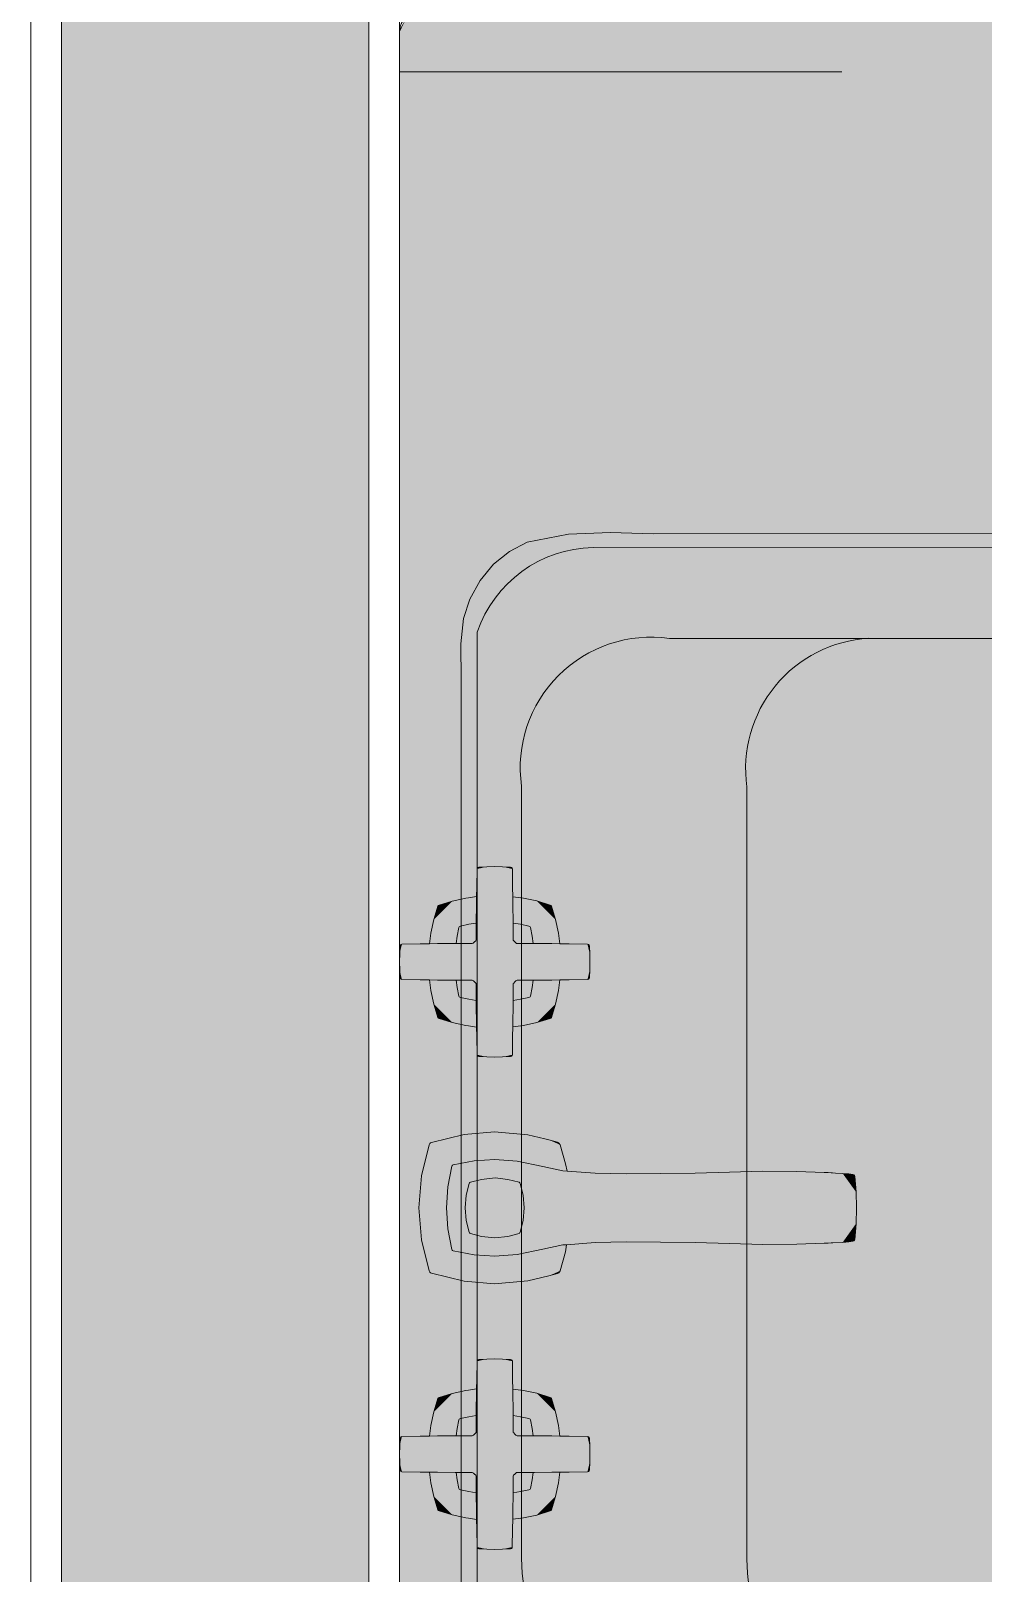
# Model space of a CAD drawing. Header units: inches. Extents: x 99 to 12024, y -5408 to 2559.
# Drawn here: x 8115.12 to 8130.62, y -5351.76 to -5326.65 of the extents above; entities that cross this region are included whole.
import ezdxf

# ---------------------------------------------------------------- set-up
doc = ezdxf.new("R2010")
doc.units = ezdxf.units.IN
doc.header["$LTSCALE"] = 96
doc.header["$MEASUREMENT"] = 0
doc.linetypes.add('Dot', pattern=[0.15, 0.075, -0.075])
for name, color, linetype, lineweight, true_color in [('Cabinets_  Base', 7, 'Dot', 5, 0xd4b6b5), ('Cabinets_ Countertops', 7, 'Continuous', 5, 0x804040), ('CAD_  Default', 7, 'Continuous', 18, 0x000000)]:
    doc.layers.add(name, color=color, linetype=linetype, lineweight=lineweight, true_color=true_color)
doc.layers.add('Fixtures_ Interior', color=231, linetype='Continuous', lineweight=0)
doc.layers.add('Walls_  Normal', color=6, linetype='Continuous', lineweight=13)

# ---------------------------------------------------------------- blocks, each defined once
blk = doc.blocks.new('K-19022-3  Park Falls Utility Sink CAD BLOCK')
at = {"layer": 'Fixtures_ Interior', "color": 17, "lineweight": 0, "true_color": 0x804040, "transparency": 33554687}
blk.add_lwpolyline([(-8.106, 21.982), (8.106, 21.982), (8.701, 21.986), (9.113, 21.943), (9.429, 21.841), (9.734, 21.675), (9.999, 21.454), (10.206, 21.197), (10.357, 20.906), (10.489, 20.237), (10.514, 19.551), (10.493, 18.86), (10.497, 2.167)], dxfattribs=at)
blk.add_lwpolyline([(6.38, 21, -0.498732), (8.787, 18.594), (8.787, 3.748, -0.472781), (6.417, 1.378), (-6.319, 1.378, -0.363053), (-8.688, 3.748), (-8.688, 18.594, -0.407539), (-6.213, 21)], format="xyb", close=True, dxfattribs=at)
blk.add_lwpolyline([(-8.679, 15.211, -0.374246), (-6.228, 17.333), (6.365, 17.333, -0.437782), (8.789, 15.351)], format="xyb", dxfattribs=at)
at = {"layer": 'Fixtures_ Interior', "color": 7, "lineweight": 0, "true_color": 0xffffff, "transparency": 33554687}
for points in [[(-10.493, 18.86), (-8.106, 21.982), (-10.493, 18.86), (10.493, 18.86)], [(-8.106, 21.982), (8.106, 21.982), (-8.106, 21.982), (10.493, 18.86)], [(8.701, 21.986), (10.489, 20.237), (8.701, 21.986), (8.106, 21.982)], [(8.106, 21.982), (10.489, 20.237), (8.106, 21.982), (10.514, 19.551)], [(10.514, 19.551), (10.493, 18.86), (10.514, 19.551), (8.106, 21.982)], [(9.113, 21.943), (10.489, 20.237), (9.113, 21.943), (8.701, 21.986)], [(9.429, 21.841), (10.489, 20.237), (9.429, 21.841), (9.113, 21.943)], [(9.429, 21.841), (9.734, 21.675), (9.429, 21.841), (10.357, 20.906)], [(10.357, 20.906), (10.489, 20.237), (10.357, 20.906), (9.429, 21.841)], [(9.734, 21.675), (9.999, 21.454), (9.734, 21.675), (10.357, 20.906)], [(9.999, 21.454), (10.206, 21.197), (9.999, 21.454), (10.357, 20.906)], [(-10.493, 18.86), (10.493, 18.86), (-10.493, 18.86), (-10.495, 2.554)], [(-10.495, 2.554), (10.493, 18.86), (-10.495, 2.554), (8.106, 0.004)], [(10.497, 2.167), (8.106, 0.004), (10.497, 2.167), (10.493, 18.86)]]:
    blk.add_solid(points, dxfattribs=at)
blk = doc.blocks.new('K-16232-3  Margaux Widespread Bathroom Sink Faucet')
at = {"layer": 'Fixtures_ Interior', "color": 17, "lineweight": 0, "true_color": 0x804040, "transparency": 33554687}
for points in [[(-2.489, 6.167), (-2.474, 6.163), (-2.464, 6.153), (-2.459, 6.138), (-2.453, 6.009), (-2.45, 5.88), (-2.453, 5.752), (-2.459, 5.622), (-2.464, 5.608), (-2.474, 5.598), (-2.489, 5.593), (-2.785, 5.589), (-2.94, 5.586), (-2.962, 5.413), (-3.01, 5.193), (-3.077, 4.978), (-3.081, 4.97), (-3.087, 4.964), (-3.095, 4.959), (-3.312, 4.893), (-3.531, 4.845), (-3.703, 4.822), (-3.706, 4.668), (-3.71, 4.372), (-3.715, 4.357), (-3.725, 4.347), (-3.739, 4.342), (-3.869, 4.336), (-3.997, 4.333), (-4.126, 4.336), (-4.255, 4.342), (-4.27, 4.347), (-4.28, 4.357), (-4.284, 4.372), (-4.289, 4.668), (-4.291, 4.822), (-4.465, 4.845), (-4.684, 4.893), (-4.901, 4.959), (-4.909, 4.964), (-4.915, 4.97), (-4.919, 4.978), (-4.986, 5.193), (-5.034, 5.413), (-5.056, 5.587), (-5.21, 5.589), (-5.506, 5.594), (-5.521, 5.598), (-5.531, 5.608), (-5.536, 5.623), (-5.542, 5.752), (-5.545, 5.881), (-5.542, 6.009), (-5.536, 6.139), (-5.531, 6.153), (-5.521, 6.163), (-5.506, 6.168), (-5.21, 6.172), (-5.057, 6.175), (-5.039, 6.305), (-5.034, 6.349), (-4.985, 6.569), (-4.919, 6.784), (-4.915, 6.792), (-4.909, 6.799), (-4.9, 6.803), (-4.684, 6.869), (-4.463, 6.917), (-4.292, 6.94), (-4.289, 7.093), (-4.285, 7.389), (-4.28, 7.404), (-4.27, 7.414), (-4.256, 7.419), (-4.126, 7.425), (-3.998, 7.428), (-3.869, 7.425), (-3.74, 7.419), (-3.725, 7.414), (-3.715, 7.404), (-3.711, 7.389), (-3.706, 7.093), (-3.704, 6.94), (-3.533, 6.917), (-3.312, 6.869), (-3.095, 6.803), (-3.087, 6.799), (-3.081, 6.792), (-3.077, 6.784), (-3.011, 6.569), (-2.962, 6.349), (-2.957, 6.305), (-2.939, 6.174), (-2.785, 6.172)], [(2.939, 6.174), (2.957, 6.305), (2.962, 6.349), (3.011, 6.569), (3.077, 6.784), (3.081, 6.792), (3.087, 6.798), (3.095, 6.803), (3.312, 6.869), (3.533, 6.917), (3.704, 6.939), (3.706, 7.092), (3.711, 7.389), (3.715, 7.403), (3.725, 7.413), (3.74, 7.418), (3.869, 7.425), (3.998, 7.427), (4.126, 7.425), (4.256, 7.418), (4.27, 7.413), (4.28, 7.403), (4.285, 7.389), (4.289, 7.092), (4.292, 6.94), (4.463, 6.917), (4.684, 6.869), (4.9, 6.803), (4.909, 6.798), (4.915, 6.792), (4.919, 6.784), (4.985, 6.569), (5.034, 6.349), (5.039, 6.305), (5.057, 6.174), (5.21, 6.172), (5.506, 6.168), (5.521, 6.163), (5.531, 6.153), (5.536, 6.138), (5.542, 6.009), (5.545, 5.881), (5.542, 5.752), (5.536, 5.623), (5.531, 5.608), (5.521, 5.598), (5.506, 5.593), (5.21, 5.589), (5.056, 5.587), (5.034, 5.413), (4.986, 5.193), (4.919, 4.978), (4.915, 4.97), (4.909, 4.964), (4.901, 4.959), (4.684, 4.892), (4.465, 4.845), (4.291, 4.822), (4.289, 4.668), (4.284, 4.372), (4.28, 4.357), (4.27, 4.347), (4.255, 4.342), (4.126, 4.335), (3.997, 4.333), (3.869, 4.335), (3.739, 4.342), (3.725, 4.347), (3.715, 4.357), (3.71, 4.372), (3.706, 4.668), (3.703, 4.822), (3.531, 4.845), (3.312, 4.892), (3.095, 4.959), (3.087, 4.964), (3.081, 4.97), (3.077, 4.978), (3.01, 5.193), (2.962, 5.413), (2.94, 5.586), (2.785, 5.589), (2.489, 5.593), (2.474, 5.598), (2.464, 5.607), (2.459, 5.622), (2.453, 5.751), (2.45, 5.88), (2.453, 6.009), (2.459, 6.138), (2.464, 6.153), (2.474, 6.163), (2.489, 6.167), (2.785, 6.172)], [(-0.713, 4.732), (-1.022, 4.817), (-1.053, 4.839), (-1.062, 4.857), (-1.103, 4.999), (-1.183, 5.343), (-1.23, 5.881), (-1.19, 6.376), (-1.061, 6.906), (-1.052, 6.923), (-1.04, 6.935), (-1.022, 6.945), (-0.519, 7.07), (0.002, 7.113), (0.523, 7.07), (1.027, 6.945), (1.045, 6.935), (1.057, 6.923), (1.066, 6.906), (1.195, 6.376), (1.235, 5.881), (1.188, 5.343), (1.124, 5.067), (1.108, 4.999), (1.067, 4.857), (1.058, 4.839), (1.049, 4.83), (1.027, 4.817), (0.718, 4.732), (0.6, 4.703), (0.565, 4.248), (0.555, 3.74), (0.559, 3.184), (0.568, 2.623), (0.583, 2.066), (0.598, 1.521), (0.593, 0.969), (0.576, 0.525), (0.574, 0.459), (0.571, 0.409), (0.57, 0.387), (0.568, 0.341), (0.561, 0.224), (0.554, 0.126), (0.542, 0.057), (0.537, 0.043), (0.528, 0.033), (0.514, 0.028), (0.26, 0.007), (0.002, 0), (-0.255, 0.007), (-0.509, 0.028), (-0.523, 0.033), (-0.532, 0.043), (-0.537, 0.057), (-0.549, 0.126), (-0.558, 0.224), (-0.565, 0.383), (-0.566, 0.409), (-0.569, 0.459), (-0.572, 0.525), (-0.588, 0.969), (-0.592, 1.521), (-0.579, 2.066), (-0.563, 2.623), (-0.554, 3.184), (-0.551, 3.74), (-0.56, 4.248), (-0.596, 4.715)], [(0.417, 6.276), (0.465, 6.093), (0.488, 5.874), (0.465, 5.668), (0.417, 5.485), (0.413, 5.477), (0.406, 5.47), (0.397, 5.466), (0.208, 5.417), (0.002, 5.399), (-0.203, 5.417), (-0.393, 5.466), (-0.401, 5.47), (-0.406, 5.475), (-0.413, 5.485), (-0.461, 5.668), (-0.484, 5.876), (-0.461, 6.093), (-0.413, 6.276), (-0.407, 6.286), (-0.401, 6.291), (-0.393, 6.296), (-0.203, 6.345), (0.002, 6.363), (0.208, 6.345), (0.397, 6.296), (0.406, 6.291), (0.413, 6.286)]]:
    blk.add_lwpolyline(points, close=True, dxfattribs=at)
for points in [[(-5.057, 6.175), (-4.926, 6.176), (-4.642, 6.179), (-4.362, 6.179), (-4.351, 6.182), (-4.341, 6.189), (-4.323, 6.206), (-4.306, 6.224), (-4.299, 6.234), (-4.296, 6.245), (-4.296, 6.525), (-4.293, 6.809), (-4.292, 6.94)], [(-3.704, 6.94), (-3.702, 6.809), (-3.699, 6.525), (-3.699, 6.245), (-3.696, 6.234), (-3.689, 6.224), (-3.672, 6.206), (-3.654, 6.189), (-3.644, 6.182), (-3.633, 6.18), (-3.353, 6.18), (-2.939, 6.174)], [(3.704, 6.939), (3.702, 6.809), (3.699, 6.525), (3.699, 6.245), (3.696, 6.234), (3.689, 6.224), (3.672, 6.206), (3.654, 6.188), (3.644, 6.182), (3.633, 6.179), (3.353, 6.179), (2.939, 6.174)], [(5.057, 6.174), (4.926, 6.176), (4.642, 6.179), (4.362, 6.179), (4.351, 6.181), (4.341, 6.189), (4.323, 6.206), (4.306, 6.223), (4.299, 6.233), (4.296, 6.245), (4.296, 6.525), (4.293, 6.809), (4.292, 6.94)], [(-0.596, 4.715), (-0.601, 4.774), (-0.667, 5.1), (-0.757, 5.517), (-0.783, 5.877), (-0.76, 6.216), (-0.696, 6.555), (-0.691, 6.565), (-0.684, 6.573), (-0.674, 6.578), (-0.339, 6.643), (0.002, 6.665), (0.344, 6.642), (0.679, 6.578), (0.689, 6.573), (0.696, 6.565), (0.701, 6.555), (0.765, 6.216), (0.787, 5.877), (0.762, 5.517), (0.672, 5.1), (0.606, 4.774), (0.6, 4.703)], [(-4.625, 6.179), (-4.607, 6.3), (-4.578, 6.438), (-4.573, 6.449), (-4.565, 6.457), (-4.554, 6.462), (-4.415, 6.491), (-4.296, 6.508)], [(-3.371, 6.18), (-3.389, 6.3), (-3.418, 6.438), (-3.423, 6.449), (-3.431, 6.457), (-3.442, 6.462), (-3.581, 6.491), (-3.699, 6.508)], [(3.371, 6.179), (3.389, 6.3), (3.418, 6.438), (3.423, 6.449), (3.431, 6.457), (3.442, 6.462), (3.581, 6.49), (3.699, 6.508)], [(4.625, 6.179), (4.607, 6.3), (4.578, 6.438), (4.573, 6.449), (4.565, 6.457), (4.554, 6.462), (4.415, 6.49), (4.296, 6.508)], [(-4.291, 4.822), (-4.293, 4.952), (-4.296, 5.236), (-4.296, 5.516), (-4.298, 5.527), (-4.305, 5.537), (-4.323, 5.555), (-4.341, 5.573), (-4.351, 5.58), (-4.362, 5.582), (-4.642, 5.582), (-4.926, 5.585), (-5.056, 5.587)], [(-4.625, 5.582), (-4.607, 5.462), (-4.578, 5.324), (-4.573, 5.313), (-4.565, 5.305), (-4.554, 5.3), (-4.415, 5.271), (-4.296, 5.253)], [(-2.94, 5.586), (-3.353, 5.582), (-3.633, 5.582), (-3.644, 5.579), (-3.654, 5.572), (-3.672, 5.555), (-3.689, 5.537), (-3.696, 5.527), (-3.699, 5.516), (-3.699, 5.236), (-3.702, 4.952), (-3.703, 4.822)], [(-3.371, 5.582), (-3.389, 5.462), (-3.418, 5.324), (-3.423, 5.313), (-3.431, 5.305), (-3.442, 5.3), (-3.581, 5.271), (-3.699, 5.253)], [(2.94, 5.586), (3.353, 5.582), (3.633, 5.582), (3.644, 5.579), (3.654, 5.572), (3.672, 5.555), (3.689, 5.537), (3.696, 5.527), (3.699, 5.515), (3.699, 5.235), (3.702, 4.951), (3.703, 4.822)], [(3.371, 5.582), (3.389, 5.462), (3.418, 5.324), (3.423, 5.313), (3.431, 5.305), (3.442, 5.3), (3.581, 5.271), (3.699, 5.253)], [(4.291, 4.822), (4.293, 4.951), (4.296, 5.235), (4.296, 5.515), (4.298, 5.527), (4.305, 5.537), (4.323, 5.555), (4.341, 5.572), (4.351, 5.58), (4.362, 5.582), (4.642, 5.582), (4.926, 5.585), (5.056, 5.587)], [(4.625, 5.582), (4.607, 5.462), (4.578, 5.324), (4.573, 5.313), (4.565, 5.305), (4.554, 5.3), (4.415, 5.271), (4.296, 5.253)]]:
    blk.add_lwpolyline(points, dxfattribs=at)
at = {"layer": 'Fixtures_ Interior', "color": 7, "lineweight": 0, "true_color": 0xffffff, "transparency": 33554687}
for points in [[(-4.126, 7.425), (-3.998, 7.428), (-4.126, 7.425), (-4.289, 7.093)], [(-3.998, 7.428), (-3.706, 7.093), (-3.998, 7.428), (-4.289, 7.093)], [(-4.285, 7.389), (-4.126, 7.425), (-4.285, 7.389), (-4.289, 7.093)], [(-4.256, 7.419), (-4.126, 7.425), (-4.256, 7.419), (-4.285, 7.389)], [(-4.285, 7.389), (-4.27, 7.414), (-4.285, 7.389), (-4.256, 7.419)], [(-4.28, 7.404), (-4.27, 7.414), (-4.28, 7.404), (-4.285, 7.389)], [(-3.869, 7.425), (-3.706, 7.093), (-3.869, 7.425), (-3.998, 7.428)], [(-3.869, 7.425), (-3.711, 7.389), (-3.869, 7.425), (-3.706, 7.093)], [(-3.74, 7.419), (-3.711, 7.389), (-3.74, 7.419), (-3.869, 7.425)], [(-3.725, 7.414), (-3.711, 7.389), (-3.725, 7.414), (-3.74, 7.419)], [(-3.715, 7.404), (-3.711, 7.389), (-3.715, 7.404), (-3.725, 7.414)], [(3.869, 7.425), (3.998, 7.427), (3.869, 7.425), (3.706, 7.092)], [(3.998, 7.427), (4.289, 7.092), (3.998, 7.427), (3.706, 7.092)], [(3.711, 7.389), (3.869, 7.425), (3.711, 7.389), (3.706, 7.092)], [(3.74, 7.418), (3.869, 7.425), (3.74, 7.418), (3.711, 7.389)], [(3.711, 7.389), (3.725, 7.413), (3.711, 7.389), (3.74, 7.418)], [(3.715, 7.403), (3.725, 7.413), (3.715, 7.403), (3.711, 7.389)], [(4.126, 7.425), (4.289, 7.092), (4.126, 7.425), (3.998, 7.427)], [(4.126, 7.425), (4.285, 7.389), (4.126, 7.425), (4.289, 7.092)], [(4.256, 7.418), (4.285, 7.389), (4.256, 7.418), (4.126, 7.425)], [(4.27, 7.413), (4.285, 7.389), (4.27, 7.413), (4.256, 7.418)], [(4.28, 7.403), (4.285, 7.389), (4.28, 7.403), (4.27, 7.413)], [(-4.289, 7.093), (-3.706, 7.093), (-4.289, 7.093), (-4.292, 6.94)], [(-3.706, 7.093), (-3.704, 6.94), (-3.706, 7.093), (-4.292, 6.94)], [(-1.19, 6.376), (0.002, 7.113), (-1.19, 6.376), (-1.23, 5.881)], [(0.002, 7.113), (1.235, 5.881), (0.002, 7.113), (-1.23, 5.881)], [(-0.519, 7.07), (0.002, 7.113), (-0.519, 7.07), (-1.19, 6.376)], [(-1.19, 6.376), (-1.061, 6.906), (-1.19, 6.376), (-0.519, 7.07)], [(-1.061, 6.906), (-1.022, 6.945), (-1.061, 6.906), (-0.519, 7.07)], [(0.523, 7.07), (1.195, 6.376), (0.523, 7.07), (0.002, 7.113)], [(1.195, 6.376), (1.235, 5.881), (1.195, 6.376), (0.002, 7.113)], [(0.523, 7.07), (1.027, 6.945), (0.523, 7.07), (1.066, 6.906)], [(1.066, 6.906), (1.195, 6.376), (1.066, 6.906), (0.523, 7.07)], [(3.704, 6.939), (3.706, 7.092), (3.704, 6.939), (4.292, 6.94)], [(3.706, 7.092), (4.289, 7.092), (3.706, 7.092), (4.292, 6.94)], [(-5.039, 6.305), (-4.292, 6.94), (-5.039, 6.305), (-5.057, 6.175)], [(-5.057, 6.175), (-4.292, 6.94), (-5.057, 6.175), (-2.939, 6.174)], [(-4.463, 6.917), (-4.292, 6.94), (-4.463, 6.917), (-5.039, 6.305)], [(-5.034, 6.349), (-4.463, 6.917), (-5.034, 6.349), (-5.039, 6.305)], [(-4.684, 6.869), (-4.463, 6.917), (-4.684, 6.869), (-5.034, 6.349)], [(-4.985, 6.569), (-4.684, 6.869), (-4.985, 6.569), (-5.034, 6.349)], [(-4.919, 6.784), (-4.684, 6.869), (-4.919, 6.784), (-4.985, 6.569)], [(-4.9, 6.803), (-4.684, 6.869), (-4.9, 6.803), (-4.919, 6.784)], [(-4.919, 6.784), (-4.915, 6.792), (-4.919, 6.784), (-4.9, 6.803)], [(-4.915, 6.792), (-4.909, 6.799), (-4.915, 6.792), (-4.9, 6.803)], [(-4.292, 6.94), (-3.704, 6.94), (-4.292, 6.94), (-2.939, 6.174)], [(-3.533, 6.917), (-2.957, 6.305), (-3.533, 6.917), (-3.704, 6.94)], [(-3.704, 6.94), (-2.957, 6.305), (-3.704, 6.94), (-2.939, 6.174)], [(-3.312, 6.869), (-2.962, 6.349), (-3.312, 6.869), (-3.533, 6.917)], [(-2.962, 6.349), (-2.957, 6.305), (-2.962, 6.349), (-3.533, 6.917)], [(-3.011, 6.569), (-2.962, 6.349), (-3.011, 6.569), (-3.312, 6.869)], [(-3.095, 6.803), (-3.077, 6.784), (-3.095, 6.803), (-3.312, 6.869)], [(-3.312, 6.869), (-3.077, 6.784), (-3.312, 6.869), (-3.011, 6.569)], [(-3.095, 6.803), (-3.087, 6.799), (-3.095, 6.803), (-3.081, 6.792)], [(-3.081, 6.792), (-3.077, 6.784), (-3.081, 6.792), (-3.095, 6.803)], [(-1.04, 6.935), (-1.022, 6.945), (-1.04, 6.935), (-1.061, 6.906)], [(-1.061, 6.906), (-1.052, 6.923), (-1.061, 6.906), (-1.04, 6.935)], [(1.027, 6.945), (1.045, 6.935), (1.027, 6.945), (1.066, 6.906)], [(1.045, 6.935), (1.057, 6.923), (1.045, 6.935), (1.066, 6.906)], [(2.939, 6.174), (3.704, 6.939), (2.939, 6.174), (4.292, 6.94)], [(4.292, 6.94), (5.057, 6.174), (4.292, 6.94), (2.939, 6.174)], [(2.939, 6.174), (2.957, 6.305), (2.939, 6.174), (3.704, 6.939)], [(2.957, 6.305), (3.533, 6.917), (2.957, 6.305), (3.704, 6.939)], [(2.957, 6.305), (2.962, 6.349), (2.957, 6.305), (3.533, 6.917)], [(2.962, 6.349), (3.312, 6.869), (2.962, 6.349), (3.533, 6.917)], [(3.011, 6.569), (3.312, 6.869), (3.011, 6.569), (2.962, 6.349)], [(3.011, 6.569), (3.077, 6.784), (3.011, 6.569), (3.312, 6.869)], [(3.077, 6.784), (3.095, 6.803), (3.077, 6.784), (3.312, 6.869)], [(3.081, 6.792), (3.095, 6.803), (3.081, 6.792), (3.077, 6.784)], [(3.087, 6.798), (3.095, 6.803), (3.087, 6.798), (3.081, 6.792)], [(4.463, 6.917), (5.039, 6.305), (4.463, 6.917), (4.292, 6.94)], [(4.292, 6.94), (5.039, 6.305), (4.292, 6.94), (5.057, 6.174)], [(4.684, 6.869), (5.034, 6.349), (4.684, 6.869), (4.463, 6.917)], [(5.034, 6.349), (5.039, 6.305), (5.034, 6.349), (4.463, 6.917)], [(4.985, 6.569), (5.034, 6.349), (4.985, 6.569), (4.684, 6.869)], [(4.9, 6.803), (4.919, 6.784), (4.9, 6.803), (4.684, 6.869)], [(4.684, 6.869), (4.919, 6.784), (4.684, 6.869), (4.985, 6.569)], [(4.9, 6.803), (4.909, 6.798), (4.9, 6.803), (4.915, 6.792)], [(4.915, 6.792), (4.919, 6.784), (4.915, 6.792), (4.9, 6.803)], [(-5.545, 5.881), (-5.542, 6.009), (-5.545, 5.881), (-5.21, 6.172)], [(-5.21, 5.589), (-5.545, 5.881), (-5.21, 5.589), (-5.21, 6.172)], [(-5.506, 6.168), (-5.21, 6.172), (-5.506, 6.168), (-5.542, 6.009)], [(-5.536, 6.139), (-5.506, 6.168), (-5.536, 6.139), (-5.542, 6.009)], [(-5.531, 6.153), (-5.506, 6.168), (-5.531, 6.153), (-5.536, 6.139)], [(-5.521, 6.163), (-5.506, 6.168), (-5.521, 6.163), (-5.531, 6.153)], [(-5.21, 5.589), (-5.21, 6.172), (-5.21, 5.589), (-5.057, 6.175)], [(-5.056, 5.587), (-5.21, 5.589), (-5.056, 5.587), (-5.057, 6.175)], [(-5.057, 6.175), (-2.939, 6.174), (-5.057, 6.175), (-5.056, 5.587)], [(-5.056, 5.587), (-2.939, 6.174), (-5.056, 5.587), (-4.291, 4.822)], [(-4.291, 4.822), (-2.939, 6.174), (-4.291, 4.822), (-2.94, 5.586)], [(-2.785, 5.589), (-2.94, 5.586), (-2.785, 5.589), (-2.939, 6.174)], [(-2.785, 6.172), (-2.785, 5.589), (-2.785, 6.172), (-2.939, 6.174)], [(-2.785, 6.172), (-2.489, 6.167), (-2.785, 6.172), (-2.453, 6.009)], [(-2.785, 6.172), (-2.453, 6.009), (-2.785, 6.172), (-2.45, 5.88)], [(-2.785, 6.172), (-2.45, 5.88), (-2.785, 6.172), (-2.785, 5.589)], [(-2.489, 6.167), (-2.474, 6.163), (-2.489, 6.167), (-2.464, 6.153)], [(-2.464, 6.153), (-2.459, 6.138), (-2.464, 6.153), (-2.489, 6.167)], [(-2.489, 6.167), (-2.459, 6.138), (-2.489, 6.167), (-2.453, 6.009)], [(2.785, 6.172), (2.785, 5.589), (2.785, 6.172), (2.45, 5.88)], [(2.45, 5.88), (2.453, 6.009), (2.45, 5.88), (2.785, 6.172)], [(2.785, 6.172), (2.453, 6.009), (2.785, 6.172), (2.489, 6.167)], [(2.453, 6.009), (2.459, 6.138), (2.453, 6.009), (2.489, 6.167)], [(2.464, 6.153), (2.489, 6.167), (2.464, 6.153), (2.459, 6.138)], [(2.474, 6.163), (2.489, 6.167), (2.474, 6.163), (2.464, 6.153)], [(2.94, 5.586), (2.785, 5.589), (2.94, 5.586), (2.939, 6.174)], [(2.939, 6.174), (2.785, 5.589), (2.939, 6.174), (2.785, 6.172)], [(5.057, 6.174), (5.056, 5.587), (5.057, 6.174), (2.939, 6.174)], [(2.939, 6.174), (5.056, 5.587), (2.939, 6.174), (4.291, 4.822)], [(2.94, 5.586), (2.939, 6.174), (2.94, 5.586), (4.291, 4.822)], [(5.21, 5.589), (5.056, 5.587), (5.21, 5.589), (5.057, 6.174)], [(5.21, 6.172), (5.21, 5.589), (5.21, 6.172), (5.057, 6.174)], [(5.506, 6.168), (5.542, 6.009), (5.506, 6.168), (5.21, 6.172)], [(5.21, 6.172), (5.542, 6.009), (5.21, 6.172), (5.545, 5.881)], [(5.21, 6.172), (5.545, 5.881), (5.21, 6.172), (5.21, 5.589)], [(5.521, 6.163), (5.531, 6.153), (5.521, 6.163), (5.506, 6.168)], [(5.506, 6.168), (5.531, 6.153), (5.506, 6.168), (5.536, 6.138)], [(5.536, 6.138), (5.542, 6.009), (5.536, 6.138), (5.506, 6.168)], [(-5.21, 5.589), (-5.542, 5.752), (-5.21, 5.589), (-5.545, 5.881)], [(-2.45, 5.88), (-2.453, 5.752), (-2.45, 5.88), (-2.785, 5.589)], [(-0.596, 4.715), (-1.183, 5.343), (-0.596, 4.715), (-1.23, 5.881)], [(-1.23, 5.881), (1.235, 5.881), (-1.23, 5.881), (-0.596, 4.715)], [(1.235, 5.881), (0.6, 4.703), (1.235, 5.881), (-0.596, 4.715)], [(1.188, 5.343), (0.6, 4.703), (1.188, 5.343), (1.235, 5.881)], [(2.785, 5.589), (2.453, 5.751), (2.785, 5.589), (2.45, 5.88)], [(5.545, 5.881), (5.542, 5.752), (5.545, 5.881), (5.21, 5.589)], [(-5.536, 5.623), (-5.542, 5.752), (-5.536, 5.623), (-5.506, 5.594)], [(-5.506, 5.594), (-5.542, 5.752), (-5.506, 5.594), (-5.21, 5.589)], [(-5.506, 5.594), (-5.531, 5.608), (-5.506, 5.594), (-5.536, 5.623)], [(-5.521, 5.598), (-5.531, 5.608), (-5.521, 5.598), (-5.506, 5.594)], [(-5.034, 5.413), (-5.056, 5.587), (-5.034, 5.413), (-4.465, 4.845)], [(-4.465, 4.845), (-5.056, 5.587), (-4.465, 4.845), (-4.291, 4.822)], [(-2.94, 5.586), (-3.703, 4.822), (-2.94, 5.586), (-4.291, 4.822)], [(-2.962, 5.413), (-3.703, 4.822), (-2.962, 5.413), (-2.94, 5.586)], [(-2.453, 5.752), (-2.489, 5.593), (-2.453, 5.752), (-2.785, 5.589)], [(-2.459, 5.622), (-2.489, 5.593), (-2.459, 5.622), (-2.453, 5.752)], [(-2.464, 5.608), (-2.489, 5.593), (-2.464, 5.608), (-2.459, 5.622)], [(-2.474, 5.598), (-2.489, 5.593), (-2.474, 5.598), (-2.464, 5.608)], [(2.459, 5.622), (2.453, 5.751), (2.459, 5.622), (2.489, 5.593)], [(2.489, 5.593), (2.453, 5.751), (2.489, 5.593), (2.785, 5.589)], [(2.464, 5.607), (2.459, 5.622), (2.464, 5.607), (2.489, 5.593)], [(2.489, 5.593), (2.474, 5.598), (2.489, 5.593), (2.464, 5.607)], [(2.962, 5.413), (2.94, 5.586), (2.962, 5.413), (3.703, 4.822)], [(3.703, 4.822), (2.94, 5.586), (3.703, 4.822), (4.291, 4.822)], [(4.465, 4.845), (4.291, 4.822), (4.465, 4.845), (5.056, 5.587)], [(5.056, 5.587), (5.034, 5.413), (5.056, 5.587), (4.465, 4.845)], [(5.506, 5.593), (5.21, 5.589), (5.506, 5.593), (5.542, 5.752)], [(5.536, 5.623), (5.506, 5.593), (5.536, 5.623), (5.542, 5.752)], [(5.531, 5.608), (5.506, 5.593), (5.531, 5.608), (5.536, 5.623)], [(5.521, 5.598), (5.506, 5.593), (5.521, 5.598), (5.531, 5.608)], [(-4.684, 4.893), (-4.986, 5.193), (-4.684, 4.893), (-5.034, 5.413)], [(-4.465, 4.845), (-4.684, 4.893), (-4.465, 4.845), (-5.034, 5.413)], [(-3.531, 4.845), (-3.703, 4.822), (-3.531, 4.845), (-2.962, 5.413)], [(-2.962, 5.413), (-3.312, 4.893), (-2.962, 5.413), (-3.531, 4.845)], [(-2.962, 5.413), (-3.01, 5.193), (-2.962, 5.413), (-3.312, 4.893)], [(-1.103, 4.999), (-1.183, 5.343), (-1.103, 4.999), (-0.713, 4.732)], [(-0.713, 4.732), (-1.183, 5.343), (-0.713, 4.732), (-0.596, 4.715)], [(0.718, 4.732), (0.6, 4.703), (0.718, 4.732), (1.188, 5.343)], [(1.124, 5.067), (0.718, 4.732), (1.124, 5.067), (1.188, 5.343)], [(3.703, 4.822), (3.531, 4.845), (3.703, 4.822), (2.962, 5.413)], [(3.01, 5.193), (2.962, 5.413), (3.01, 5.193), (3.312, 4.892)], [(3.312, 4.892), (2.962, 5.413), (3.312, 4.892), (3.531, 4.845)], [(5.034, 5.413), (4.684, 4.892), (5.034, 5.413), (4.465, 4.845)], [(5.034, 5.413), (4.986, 5.193), (5.034, 5.413), (4.684, 4.892)], [(-4.919, 4.978), (-4.986, 5.193), (-4.919, 4.978), (-4.684, 4.893)], [(-3.01, 5.193), (-3.077, 4.978), (-3.01, 5.193), (-3.312, 4.893)], [(1.108, 4.999), (0.718, 4.732), (1.108, 4.999), (1.124, 5.067)], [(3.312, 4.892), (3.077, 4.978), (3.312, 4.892), (3.01, 5.193)], [(4.986, 5.193), (4.919, 4.978), (4.986, 5.193), (4.684, 4.892)], [(-4.901, 4.959), (-4.915, 4.97), (-4.901, 4.959), (-4.919, 4.978)], [(-4.684, 4.893), (-4.901, 4.959), (-4.684, 4.893), (-4.919, 4.978)], [(-4.909, 4.964), (-4.915, 4.97), (-4.909, 4.964), (-4.901, 4.959)], [(-4.291, 4.822), (-3.703, 4.822), (-4.291, 4.822), (-3.706, 4.668)], [(-4.289, 4.668), (-4.291, 4.822), (-4.289, 4.668), (-3.706, 4.668)], [(-3.077, 4.978), (-3.095, 4.959), (-3.077, 4.978), (-3.312, 4.893)], [(-3.081, 4.97), (-3.095, 4.959), (-3.081, 4.97), (-3.077, 4.978)], [(-3.087, 4.964), (-3.095, 4.959), (-3.087, 4.964), (-3.081, 4.97)], [(-1.022, 4.817), (-1.062, 4.857), (-1.022, 4.817), (-1.103, 4.999)], [(-0.713, 4.732), (-1.022, 4.817), (-0.713, 4.732), (-1.103, 4.999)], [(-1.053, 4.839), (-1.062, 4.857), (-1.053, 4.839), (-1.022, 4.817)], [(1.027, 4.817), (0.718, 4.732), (1.027, 4.817), (1.108, 4.999)], [(1.067, 4.857), (1.027, 4.817), (1.067, 4.857), (1.108, 4.999)], [(1.049, 4.83), (1.027, 4.817), (1.049, 4.83), (1.067, 4.857)], [(1.067, 4.857), (1.058, 4.839), (1.067, 4.857), (1.049, 4.83)], [(3.081, 4.97), (3.077, 4.978), (3.081, 4.97), (3.095, 4.959)], [(3.095, 4.959), (3.077, 4.978), (3.095, 4.959), (3.312, 4.892)], [(3.095, 4.959), (3.087, 4.964), (3.095, 4.959), (3.081, 4.97)], [(3.703, 4.822), (4.291, 4.822), (3.703, 4.822), (3.706, 4.668)], [(3.706, 4.668), (4.291, 4.822), (3.706, 4.668), (4.289, 4.668)], [(4.919, 4.978), (4.901, 4.959), (4.919, 4.978), (4.684, 4.892)], [(4.915, 4.97), (4.901, 4.959), (4.915, 4.97), (4.919, 4.978)], [(4.909, 4.964), (4.901, 4.959), (4.909, 4.964), (4.915, 4.97)], [(-4.284, 4.372), (-4.289, 4.668), (-4.284, 4.372), (-4.126, 4.336)], [(-3.706, 4.668), (-3.997, 4.333), (-3.706, 4.668), (-4.289, 4.668)], [(-4.289, 4.668), (-3.997, 4.333), (-4.289, 4.668), (-4.126, 4.336)], [(-3.869, 4.336), (-3.997, 4.333), (-3.869, 4.336), (-3.706, 4.668)], [(-3.706, 4.668), (-3.71, 4.372), (-3.706, 4.668), (-3.869, 4.336)], [(-0.596, 4.715), (0.6, 4.703), (-0.596, 4.715), (-0.56, 4.248)], [(0.6, 4.703), (0.565, 4.248), (0.6, 4.703), (-0.56, 4.248)], [(3.869, 4.335), (3.71, 4.372), (3.869, 4.335), (3.706, 4.668)], [(3.997, 4.333), (3.869, 4.335), (3.997, 4.333), (3.706, 4.668)], [(3.997, 4.333), (3.706, 4.668), (3.997, 4.333), (4.289, 4.668)], [(3.997, 4.333), (4.289, 4.668), (3.997, 4.333), (4.126, 4.335)], [(4.289, 4.668), (4.284, 4.372), (4.289, 4.668), (4.126, 4.335)], [(-4.27, 4.347), (-4.28, 4.357), (-4.27, 4.347), (-4.284, 4.372)], [(-4.255, 4.342), (-4.27, 4.347), (-4.255, 4.342), (-4.284, 4.372)], [(-4.126, 4.336), (-4.255, 4.342), (-4.126, 4.336), (-4.284, 4.372)], [(-3.71, 4.372), (-3.739, 4.342), (-3.71, 4.372), (-3.869, 4.336)], [(-3.725, 4.347), (-3.739, 4.342), (-3.725, 4.347), (-3.71, 4.372)], [(-3.71, 4.372), (-3.715, 4.357), (-3.71, 4.372), (-3.725, 4.347)], [(3.715, 4.357), (3.71, 4.372), (3.715, 4.357), (3.725, 4.347)], [(3.725, 4.347), (3.71, 4.372), (3.725, 4.347), (3.739, 4.342)], [(3.739, 4.342), (3.71, 4.372), (3.739, 4.342), (3.869, 4.335)], [(4.284, 4.372), (4.255, 4.342), (4.284, 4.372), (4.126, 4.335)], [(4.27, 4.347), (4.255, 4.342), (4.27, 4.347), (4.284, 4.372)], [(4.284, 4.372), (4.28, 4.357), (4.284, 4.372), (4.27, 4.347)], [(0.565, 4.248), (-0.551, 3.74), (0.565, 4.248), (-0.56, 4.248)], [(0.555, 3.74), (-0.551, 3.74), (0.555, 3.74), (0.565, 4.248)], [(-0.554, 3.184), (-0.551, 3.74), (-0.554, 3.184), (0.559, 3.184)], [(0.559, 3.184), (-0.551, 3.74), (0.559, 3.184), (0.555, 3.74)], [(0.568, 2.623), (-0.563, 2.623), (0.568, 2.623), (0.559, 3.184)], [(0.559, 3.184), (-0.563, 2.623), (0.559, 3.184), (-0.554, 3.184)], [(-0.579, 2.066), (-0.563, 2.623), (-0.579, 2.066), (0.583, 2.066)], [(0.583, 2.066), (-0.563, 2.623), (0.583, 2.066), (0.568, 2.623)], [(0.598, 1.521), (-0.592, 1.521), (0.598, 1.521), (0.583, 2.066)], [(0.583, 2.066), (-0.592, 1.521), (0.583, 2.066), (-0.579, 2.066)], [(-0.588, 0.969), (-0.592, 1.521), (-0.588, 0.969), (0.593, 0.969)], [(0.593, 0.969), (-0.592, 1.521), (0.593, 0.969), (0.598, 1.521)], [(0.593, 0.969), (-0.572, 0.525), (0.593, 0.969), (-0.588, 0.969)], [(0.576, 0.525), (-0.572, 0.525), (0.576, 0.525), (0.593, 0.969)], [(0.002, 0), (-0.569, 0.459), (0.002, 0), (-0.572, 0.525)], [(0.576, 0.525), (0.002, 0), (0.576, 0.525), (-0.572, 0.525)], [(0.576, 0.525), (0.574, 0.459), (0.576, 0.525), (0.002, 0)], [(-0.566, 0.409), (-0.569, 0.459), (-0.566, 0.409), (0.002, 0)], [(-0.255, 0.007), (-0.565, 0.383), (-0.255, 0.007), (-0.566, 0.409)], [(0.002, 0), (-0.255, 0.007), (0.002, 0), (-0.566, 0.409)], [(-0.558, 0.224), (-0.565, 0.383), (-0.558, 0.224), (-0.255, 0.007)], [(0.574, 0.459), (0.571, 0.409), (0.574, 0.459), (0.002, 0)], [(0.571, 0.409), (0.26, 0.007), (0.571, 0.409), (0.002, 0)], [(0.571, 0.409), (0.57, 0.387), (0.571, 0.409), (0.26, 0.007)], [(0.57, 0.387), (0.568, 0.341), (0.57, 0.387), (0.26, 0.007)], [(0.568, 0.341), (0.561, 0.224), (0.568, 0.341), (0.26, 0.007)], [(-0.549, 0.126), (-0.558, 0.224), (-0.549, 0.126), (-0.255, 0.007)], [(-0.509, 0.028), (-0.537, 0.057), (-0.509, 0.028), (-0.549, 0.126)], [(-0.255, 0.007), (-0.509, 0.028), (-0.255, 0.007), (-0.549, 0.126)], [(-0.532, 0.043), (-0.537, 0.057), (-0.532, 0.043), (-0.523, 0.033)], [(-0.523, 0.033), (-0.537, 0.057), (-0.523, 0.033), (-0.509, 0.028)], [(0.561, 0.224), (0.554, 0.126), (0.561, 0.224), (0.26, 0.007)], [(0.554, 0.126), (0.514, 0.028), (0.554, 0.126), (0.26, 0.007)], [(0.542, 0.057), (0.514, 0.028), (0.542, 0.057), (0.554, 0.126)], [(0.537, 0.043), (0.514, 0.028), (0.537, 0.043), (0.542, 0.057)], [(0.528, 0.033), (0.514, 0.028), (0.528, 0.033), (0.537, 0.043)]]:
    blk.add_solid(points, dxfattribs=at)

msp = doc.modelspace()

# ---------------------------------------------------------------- linework, layer by layer
at = {"layer": 'Cabinets_  Base', "transparency": 33554687}
for p, q in [((8121.116, -5363.318), (8121.116, -5327.318)), ((8121.116, -5327.318), (8145.116, -5327.318))]:
    msp.add_line(p, q, dxfattribs=at)
msp.add_lwpolyline([(8121.116, -5363.318), (8121.116, -5327.318), (8145.116, -5327.318), (8145.116, -5363.318)], close=True, dxfattribs=at)
at = {"layer": 'Cabinets_  Base', "color": 252, "true_color": 0x949494, "transparency": 33554623}
for points in [[(8121.116, -5327.318), (8145.116, -5327.318), (8121.116, -5327.318), (8121.116, -5363.318)], [(8121.116, -5363.318), (8145.116, -5327.318), (8121.116, -5363.318), (8145.116, -5363.318)]]:
    msp.add_solid(points, dxfattribs=at)
at = {"layer": 'Cabinets_ Countertops', "transparency": 33554687}
for points in [[(8146.116, -5363.964, -0.414214), (8145.763, -5364.318), (8121.47, -5364.318, -0.414214), (8121.116, -5363.964), (8121.116, -5326.672, -0.414214), (8121.47, -5326.318), (8145.763, -5326.318, -0.414214), (8146.116, -5326.672)], [(8122.381, -5353.263, 0.372004), (8124.341, -5355.587), (8142.49, -5355.591, 0.367371), (8143.809, -5353.813), (8143.809, -5336.332, 0.307064), (8142.533, -5335.058), (8124.267, -5335.064, 0.315636), (8122.381, -5336.439)]]:
    msp.add_lwpolyline(points, format="xyb", close=True, dxfattribs=at)
at = {"layer": 'CAD_  Default', "transparency": 33554687}
for points in [[(8146.116, -5363.964, -0.414214), (8145.763, -5364.318), (8121.47, -5364.318, -0.414214), (8121.116, -5363.964), (8121.116, -5326.672, -0.414214), (8121.47, -5326.318), (8145.763, -5326.318, -0.414214), (8146.116, -5326.672)], [(8122.381, -5353.263, 0.372004), (8124.341, -5355.587), (8142.49, -5355.591, 0.367371), (8143.809, -5353.813), (8143.809, -5336.332, 0.307064), (8142.533, -5335.058), (8124.267, -5335.064, 0.315636), (8122.381, -5336.439)]]:
    msp.add_lwpolyline(points, format="xyb", close=True, dxfattribs=at)
at = {"layer": 'CAD_  Default', "color": 252, "true_color": 0x949494, "transparency": 33554623}
for points in [[(8121.423, -5326.321), (8121.47, -5326.318), (8121.423, -5326.321), (8121.116, -5326.672)], [(8121.116, -5326.672), (8121.47, -5326.318), (8121.116, -5326.672), (8124.267, -5335.064)], [(8121.116, -5326.672), (8121.378, -5326.33), (8121.116, -5326.672), (8121.423, -5326.321)], [(8121.254, -5326.391), (8121.378, -5326.33), (8121.254, -5326.391), (8121.116, -5326.672)], [(8145.763, -5326.318), (8142.533, -5335.058), (8145.763, -5326.318), (8121.47, -5326.318)], [(8121.47, -5326.318), (8142.533, -5335.058), (8121.47, -5326.318), (8124.267, -5335.064)], [(8121.116, -5326.672), (8121.119, -5326.625), (8121.116, -5326.672), (8121.254, -5326.391)], [(8122.381, -5353.263), (8121.116, -5363.964), (8122.381, -5353.263), (8121.116, -5326.672)], [(8121.116, -5326.672), (8122.381, -5336.439), (8121.116, -5326.672), (8122.381, -5353.263)], [(8121.116, -5326.672), (8124.267, -5335.064), (8121.116, -5326.672), (8124.039, -5335.081)], [(8124.039, -5335.081), (8123.778, -5335.133), (8124.039, -5335.081), (8121.116, -5326.672)], [(8121.116, -5326.672), (8123.778, -5335.133), (8121.116, -5326.672), (8123.526, -5335.218)], [(8123.526, -5335.218), (8123.288, -5335.336), (8123.526, -5335.218), (8121.116, -5326.672)], [(8121.116, -5326.672), (8123.288, -5335.336), (8121.116, -5326.672), (8123.067, -5335.484)], [(8123.067, -5335.484), (8122.867, -5335.659), (8123.067, -5335.484), (8121.116, -5326.672)], [(8121.116, -5326.672), (8122.867, -5335.659), (8121.116, -5326.672), (8122.691, -5335.859)], [(8122.691, -5335.859), (8122.544, -5336.08), (8122.691, -5335.859), (8121.116, -5326.672)], [(8121.116, -5326.672), (8122.544, -5336.08), (8121.116, -5326.672), (8122.426, -5336.318)], [(8122.426, -5336.318), (8122.381, -5336.439), (8122.426, -5336.318), (8121.116, -5326.672)]]:
    msp.add_solid(points, dxfattribs=at)
at = {"layer": 'Walls_  Normal', "transparency": 33554687}
for p, q in [((8120.616, -5313.568), (8120.616, -5400.818)), ((8121.116, -5313.568), (8121.116, -5400.318)), ((8115.616, -5321.818), (8115.616, -5400.818)), ((8115.116, -5322.318), (8115.116, -5400.318))]:
    msp.add_line(p, q, dxfattribs=at)
at = {"layer": 'Walls_  Normal', "color": 252, "true_color": 0x949494, "transparency": 33554687}
msp.add_solid([(8120.616, -5313.568), (8120.616, -5400.818), (8115.616, -5313.568), (8115.616, -5400.818)], dxfattribs=at)

# ---------------------------------------------------------------- block references
at = {"layer": 'Fixtures_ Interior', "transparency": 33554687, "rotation": 90}
for name, p, xscale, yscale in [('K-19022-3  Park Falls Utility Sink CAD BLOCK', (8144.11, -5345.318), 0.9986589550971985, 1.000354766845703), ('K-16232-3  Margaux Widespread Bathroom Sink Faucet', (8128.554, -5345.818), 1.002718925476074, 1.001326203346252)]:
    msp.add_blockref(name, p, dxfattribs=dict(at, xscale=xscale, yscale=yscale))

doc.saveas('drawing.dxf')
